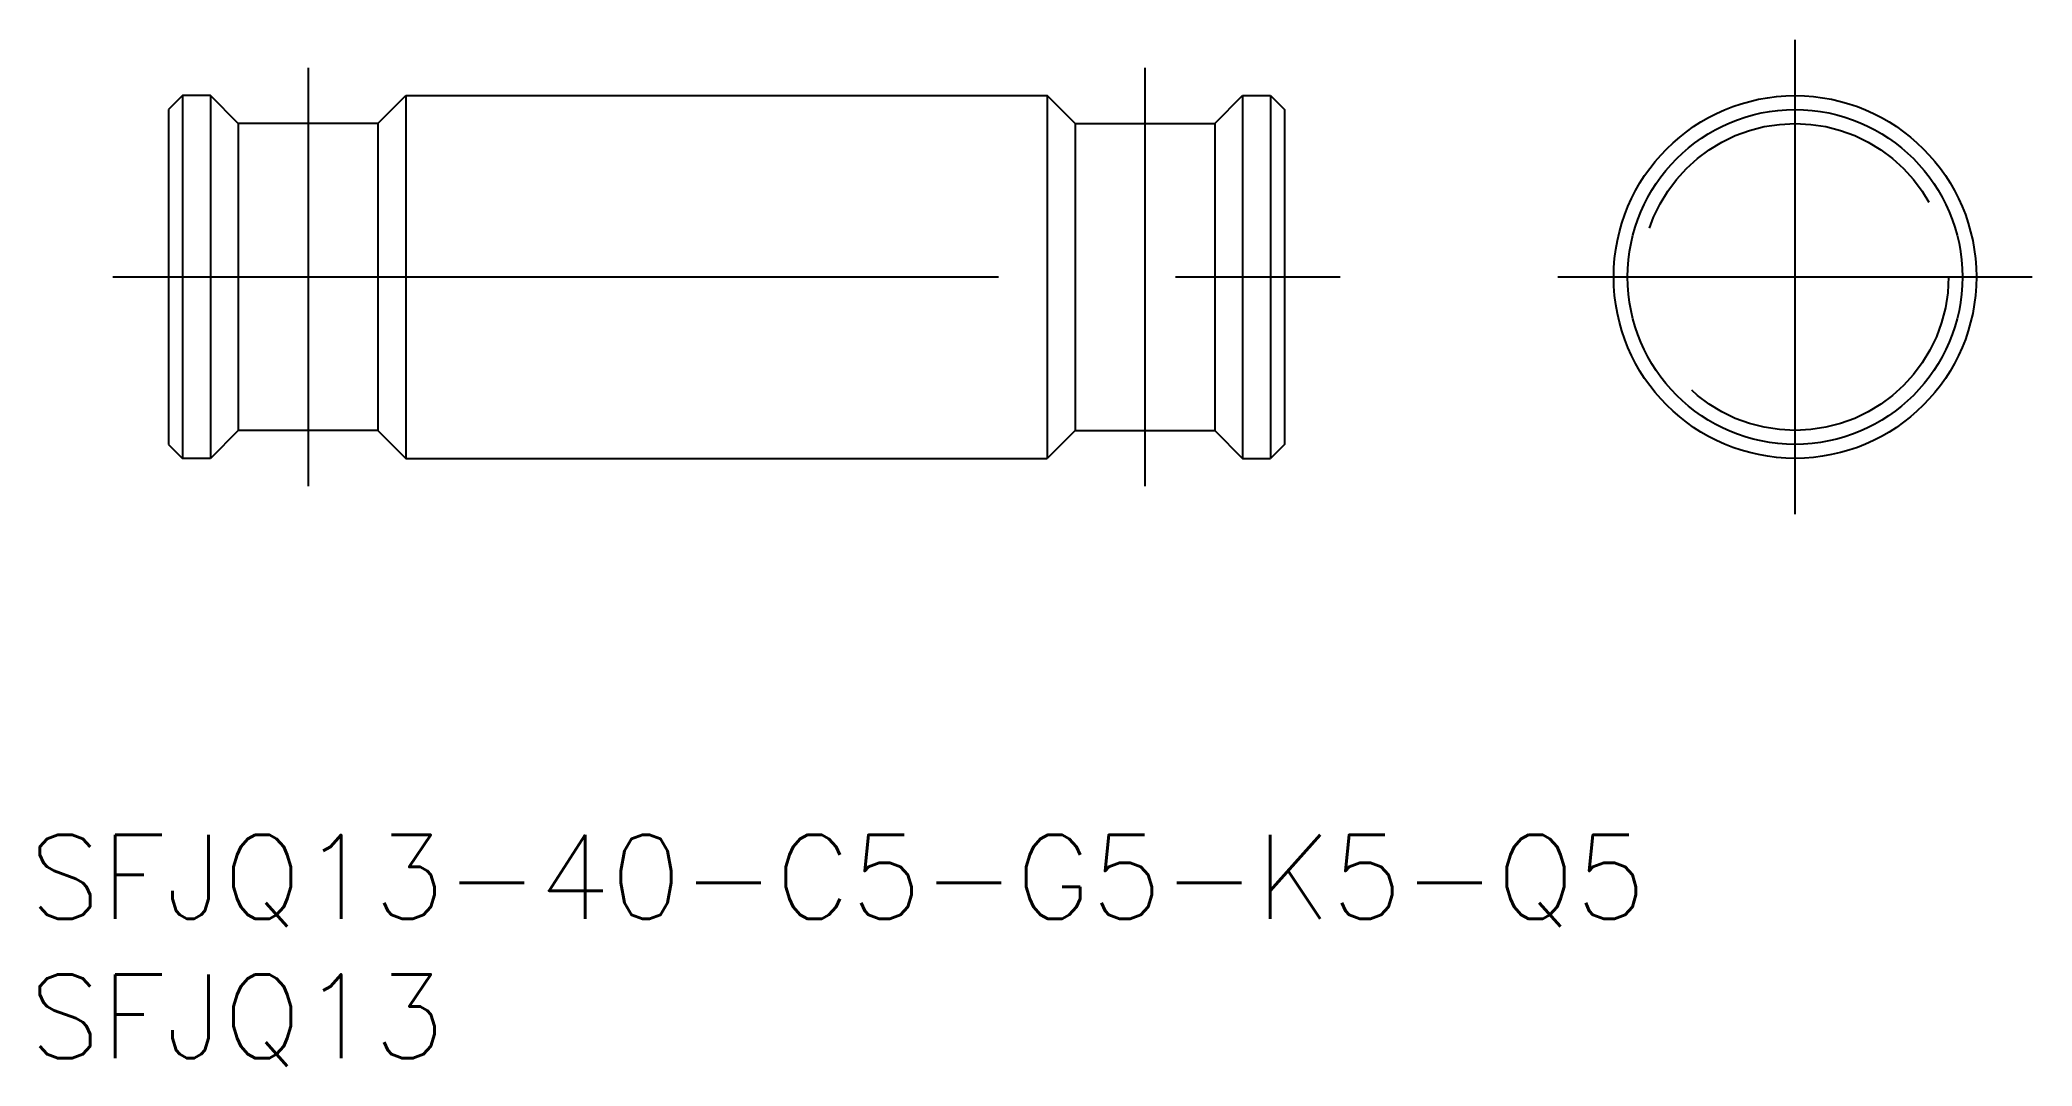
# Model space of a CAD drawing. Extents: x -62.9 to 8.5, y -28.3 to 8.5.
import ezdxf

# ---------------------------------------------------------------- set-up
doc = ezdxf.new("R2010")
doc.units = 0
doc.linetypes.add('CENTER', pattern=[50.8, 31.75, -6.35, 6.35, -6.35])
doc.linetypes.add('DASHED', pattern=[19.05, 12.7, -6.35])
doc.layers.get('0').update_dxf_attribs({"linetype": 'CONTINUOUS'})
doc.layers.add('CENTER', color=1, linetype='CONTINUOUS')
doc.styles.get("Standard").update_dxf_attribs({"font": 'txt.shx', "height": 3, "bigfont": 'bigfont.shx'})

# ---------------------------------------------------------------- blocks, each defined once
blk = doc.blocks.new('*U2')
at = {"color": 7, "linetype": 'CONTINUOUS'}
blk.add_text('SFJQ13-40-C5-G5-K5-Q5', height=3, dxfattribs=at).set_placement((-63.302, -23))
blk = doc.blocks.new('*U3')
at = {"color": 7, "linetype": 'CONTINUOUS'}
blk.add_text('SFJQ13', height=3, dxfattribs=at).set_placement((-63.302, -28))

msp = doc.modelspace()

# ---------------------------------------------------------------- linework, layer by layer
at = {"color": 7, "linetype": 'CONTINUOUS'}
for p, q in [((-57.802, 6.5), (-58.302, 6)), ((-57.802, 6.5), (-57.802, -6.5)), ((-56.802, 6.5), (-57.802, 6.5)), ((-55.802, 5.5), (-56.802, 6.5)), ((-56.802, 6.5), (-56.802, -6.5)), ((-50.802, 5.5), (-49.802, 6.5)), ((-49.802, 6.5), (-26.802, 6.5)), ((-49.802, 6.5), (-49.802, -6.5)), ((-25.802, 5.5), (-26.802, 6.5)), ((-26.802, 6.5), (-26.802, -6.5)), ((-20.802, 5.5), (-19.802, 6.5)), ((-19.802, 6.5), (-18.802, 6.5)), ((-19.802, 6.5), (-19.802, -6.5)), ((-18.802, 6.5), (-18.802, -6.5)), ((-18.802, 6.5), (-18.302, 6)), ((-58.302, 6), (-58.302, -6)), ((-18.302, 6), (-18.302, -6)), ((-55.802, 5.5), (-55.802, -5.5)), ((-50.802, 5.5), (-55.802, 5.5)), ((-50.802, 5.5), (-50.802, -5.5)), ((-25.802, 5.5), (-25.802, -5.5)), ((-25.802, 5.5), (-20.802, 5.5)), ((-20.802, 5.5), (-20.802, -5.5)), ((-55.802, -5.5), (-56.802, -6.5)), ((-50.802, -5.5), (-55.802, -5.5)), ((-50.802, -5.5), (-49.802, -6.5)), ((-25.802, -5.5), (-26.802, -6.5)), ((-25.802, -5.5), (-20.802, -5.5)), ((-20.802, -5.5), (-19.802, -6.5)), ((-58.302, -6), (-57.802, -6.5)), ((-18.302, -6), (-18.802, -6.5)), ((-56.802, -6.5), (-57.802, -6.5)), ((-49.802, -6.5), (-26.802, -6.5)), ((-19.802, -6.5), (-18.802, -6.5))]:
    msp.add_line(p, q, dxfattribs=at)
for radius in [6.5, 6]:
    msp.add_circle((0, 0), radius, dxfattribs=at)
at = {"color": 3, "linetype": 'DASHED'}
msp.add_circle((0, 0), 5.5, dxfattribs=at)
at = {"layer": 'CENTER', "color": 1, "linetype": 'CENTER'}
for p, q in [((0, -8.5), (0, 8.5)), ((-53.302, 7.5), (-53.302, -7.5)), ((-23.302, 7.5), (-23.302, -7.5)), ((-60.302, 0), (-16.302, 0)), ((-8.5, 0), (8.5, 0))]:
    msp.add_line(p, q, dxfattribs=at)

# ---------------------------------------------------------------- block references
at = {"color": 7, "linetype": 'CONTINUOUS'}
for name in ['*U2', '*U3']:
    msp.add_blockref(name, (0, 0), dxfattribs=at)

doc.saveas('drawing.dxf')
